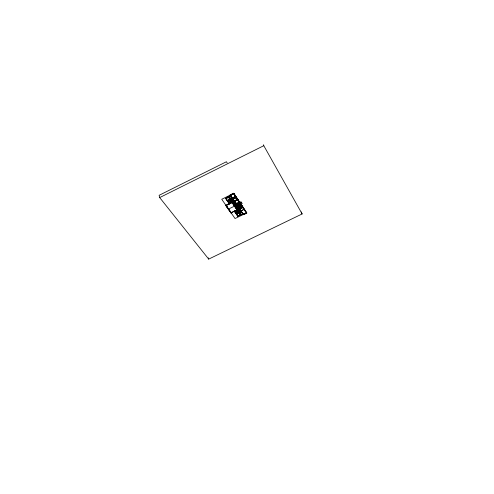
<?xml version="1.0" encoding="UTF-8"?>
<svg xmlns="http://www.w3.org/2000/svg" width="494" height="494" viewBox="0 0 494 494"><rect width="100%" height="100%" fill="white"/><g stroke="black" fill="none" stroke-linecap="round" stroke-linejoin="round"><path stroke-width="0.74" d="M301.26 211.907L302.118 213.958L208.696 259.109L159.686 197.588L263.79 145.699L263.407 144.754M230.266 195.21L233.804 193.463M230.395 195.278L233.804 193.599M230.778 195.976L225.733 198.465L229.352 203.781M225.82 198.6L229.858 196.612M230.457 196.316L231.136 195.982M234.094 194.438L234.403 194.37M225.931 198.631L229.772 196.476M231.18 196.05L230.371 196.18M227.178 200.589L229.512 199.348M232.847 197.798L231.47 198.563M235.731 196.377L233.403 197.439L234.15 198.563L236.367 197.477M227.283 200.62L229.58 199.446M235.706 196.476L230.111 199.057L230.871 198.86M230.791 198.94L232.341 198.18M232.538 198.082L235.533 196.612M235.663 196.81L230.729 199.236L229.142 196.878M231.062 199.335L235.792 197.007M235.928 197.211L230.994 199.632L231.383 200.212L233.137 199.372M231.149 199.866L236.28 197.341M227.851 201.577L231.396 199.835M232.94 199.076L236.391 197.378M227.956 201.608L233.557 198.86L232.804 197.73M233.267 199.57L231.538 200.441L232.05 201.2L233.798 200.36M231.859 200.527L233.403 199.767M231.995 200.725L233.532 199.965M228.808 202.466L231.884 200.953M228.852 202.534L231.927 201.021M232.124 200.922L233.668 200.163M233.934 200.558L232.205 201.429L232.594 202.003M232.526 201.515L234.063 200.755M232.458 201.805L237.571 199.298M232.822 201.762L231.933 202.2L234.477 205.973L237.089 204.738M234.162 201.101L237.7 199.36M229.259 203.639L237.768 199.459M232.063 202.392L232.359 202.25L237.46 209.814L237.163 209.956M237.83 199.557L234.292 201.299L237.898 199.792M225.894 205.553L232.427 202.349M232.723 202.2L237.898 199.656M225.962 205.652L231.501 202.929L231.235 202.54L225.665 205.313L230.939 212.957L237.392 209.715M232.791 202.299L232.958 201.953L232.655 202.102L237.75 209.666L238.046 209.524L237.62 209.475M233.057 202.299L234.588 201.546M234.681 201.676L234.594 201.151M233.187 202.497L234.724 201.743M233.316 202.694L234.854 201.941M233.452 202.886L235.181 202.04L236.645 204.226M233.384 203.182L235.36 202.299M233.711 203.281L235.249 202.528M226.808 206.887L227.129 206.776M233.847 203.479L235.379 202.725M233.977 203.67L235.508 202.917M234.107 203.868L235.644 203.114M234.045 204.158L235.971 203.213M234.372 204.257L235.904 203.509M236.07 203.361L239.065 201.953M234.502 204.454L236.033 203.701M234.631 204.646L236.163 203.899M234.767 204.843L236.293 204.09M236.36 204.189L237.188 203.954L234.916 205.072M239.72 202.54L237.447 203.658L239.849 202.608M236.447 204.318L239.806 202.67M235.027 205.232L236.83 204.349M237.052 204.269C244.561 201.756 234.292 203.448 237.88 205.535L240.541 204.232M235.156 205.424L236.959 204.541M228.321 209.16L237.04 204.887M237.571 199.687L239.991 203.405L241.609 202.645M235.422 205.813L237.219 204.93M237.348 205.127L234.786 206.43L237.293 210.148L238.176 209.715M240.251 203.744L242.603 207.295M235.681 206.202L237.478 205.319M235.811 206.393L237.608 205.516M235.724 206.653L240.881 204.17M237.534 205.936L238.269 205.578M240.881 204.3L239.874 204.67M237.738 205.856L240.695 204.411M236.07 206.782L237.595 206.035M237.867 206.054L240.819 204.602M236.2 206.974L237.725 206.226M237.997 206.245L240.949 204.8M236.33 207.171L237.855 206.424M238.127 206.436L241.078 204.991M236.459 207.363L237.984 206.616M236.391 207.653L241.523 205.14M238.386 206.825L241.338 205.381M236.719 207.746L238.244 207.005M238.516 207.017L241.461 205.572M236.848 207.943L238.374 207.196M238.645 207.214L241.591 205.77M236.978 208.135L238.503 207.387M238.775 207.406L241.72 205.961M237.108 208.326L238.627 207.579M238.713 207.708L242.054 206.072M237.04 208.616L242.159 206.109M237.367 208.709L238.886 207.968M237.497 208.9L239.016 208.159M237.626 209.092L239.145 208.351M237.756 209.283L239.275 208.542M230.877 212.778L236.694 209.931L236.953 210.314L237.089 210.858L236.632 210.469L234.588 211.469M242.671 207.005L239.238 208.684L242.863 207.165M237.688 209.573L242.795 207.072M234.378 211.321L233.952 211.271M234.527 211.376L242.924 207.264M239.497 209.067L242.986 207.363M237.947 209.956L242.986 207.486M238.269 210.049L239.788 209.308M238.398 210.24L239.911 209.499M238.528 210.432L240.257 209.629L239.726 208.832M235.44 212.216C236.916 209.672 238.336 212.661 237.287 211.438L235.508 212.309M238.658 210.623L240.17 209.882M238.781 210.815L240.3 210.073M240.362 210.166L243.554 214.557M238.911 211.006L240.424 210.265M240.553 210.456L238.83 211.278L237.818 209.765M240.683 210.648L238.985 211.5L240.109 213.173L238.139 209.857M235.904 213.278L237.886 212.031L238.726 212.463L238.355 212.204L235.99 213.402M244.147 209.246L242.832 209.888L244.234 209.37M235.885 213.371L238.479 212.099M240.874 210.932L242.19 210.29M242.875 209.95L244.258 209.277M239.553 211.957L241.06 211.216M239.676 212.148L241.189 211.407M239.806 212.334L241.319 211.599M239.757 212.648L241.659 211.722M236.527 214.316L239.121 213.05M239.8 212.716L241.702 211.784M236.632 214.347L239.016 213.18C240.041 214.445 238.324 211.821 238.954 213.087M239.843 212.778L241.745 211.852M240.59 213.501L239.683 213.883L240.35 214.871L241.813 214.408M237.83 216.1L240.208 214.939L239.473 213.859L240.498 213.359L241.307 214.569M242.393 214.124L242.924 213.612M237.805 216.193L241.727 214.279M242.313 213.995L242.968 213.674M243.011 213.741L237.812 216.286L234.249 211.129M246.66 212.865L235.033 218.539L221.75 199.267L233.761 193.352L246.765 213.068L243.338 214.742L239.633 209.129M229.074 204.121L229.37 203.979M225.943 198.36L229.519 203.516M234.736 211.271L238.102 216.218M234.434 211.241L237.892 216.323M229.167 203.596L225.585 198.335L230.63 195.852L230.05 194.982L233.736 193.16L239.788 202.312L240.998 201.719L242.214 203.571L241.01 204.164L246.827 212.97L243.258 214.711L242.708 213.896M227.753 196.309L240.844 215.705M232.89 201.861L229.34 196.779M232.989 202.2L237.842 209.37M229.247 196.736L230.877 199.162M231.143 199.557L231.532 200.138M231.692 200.366L232.199 201.126M232.353 201.354L235.218 205.615M235.521 206.066L238.979 211.204M239.127 211.426L240.257 213.099M240.448 213.383L241.3 214.655M240.362 213.55L241.115 214.662M232.211 202.324L234.625 205.905M234.934 206.356L237.311 209.882M231.995 198.304L241.146 211.975M231.692 198.452L240.856 212.117M231.396 198.6L240.566 212.259M231.093 198.749L240.269 212.401M237.182 204.349L237.88 205.535M238.022 205.695L239.207 207.468M232.569 197.977L233.187 198.909M237.731 205.72L236.737 204.232M230.507 195.044L232.674 198.279M232.94 198.681L234.527 201.052M237.639 205.714L238.997 207.739M230.309 195.05L232.52 198.353M232.785 198.755L234.73 201.651M235.033 202.108L236.496 204.294M237.497 205.788L238.849 207.813M240.115 209.697L234.502 201.459M240.411 210.148L243.449 214.686M230.198 195.105L234.193 200.953M239.084 204.942L240.387 206.893M233.767 197.39L234.384 198.316M238.793 205.084L240.09 207.035M238.497 205.232L239.794 207.184M233.168 197.686L233.786 198.613M237.608 204.399L238.089 205.115M239.504 207.326L238.201 205.492M234.965 196.797L235.582 197.73M240.09 204.683L241.27 206.461M234.662 196.945L235.28 197.878M239.676 204.652L240.973 206.603M234.366 197.094L234.983 198.026M239.38 204.794L240.677 206.745M234.063 197.242L234.681 198.174M233.619 193.42L240.103 203.219M246.654 213.124L240.214 203.164L239.991 203.405M233.514 193.562L237.503 199.588M242.665 207.394L246.463 213.13M239.701 203.114L240.436 204.22M235.261 196.655L235.879 197.581M240.387 204.541L241.56 206.313M239.534 203.454L240.01 204.17M227.184 162.964L226.406 161.748L159.105 195.321L159.686 197.588M263.79 145.699L302.118 213.958M208.32 257.843L208.696 259.109M226.122 205.313L225.826 205.461L231.007 212.97L231.297 212.828L226.122 205.313M239.621 203.287L237.398 204.374L238.003 205.282L240.22 204.195L239.621 203.287L237.466 204.386L238.034 205.226L240.152 204.189L239.59 203.343M242.146 210.222L239.022 211.753L242.146 210.222"/></g></svg>
